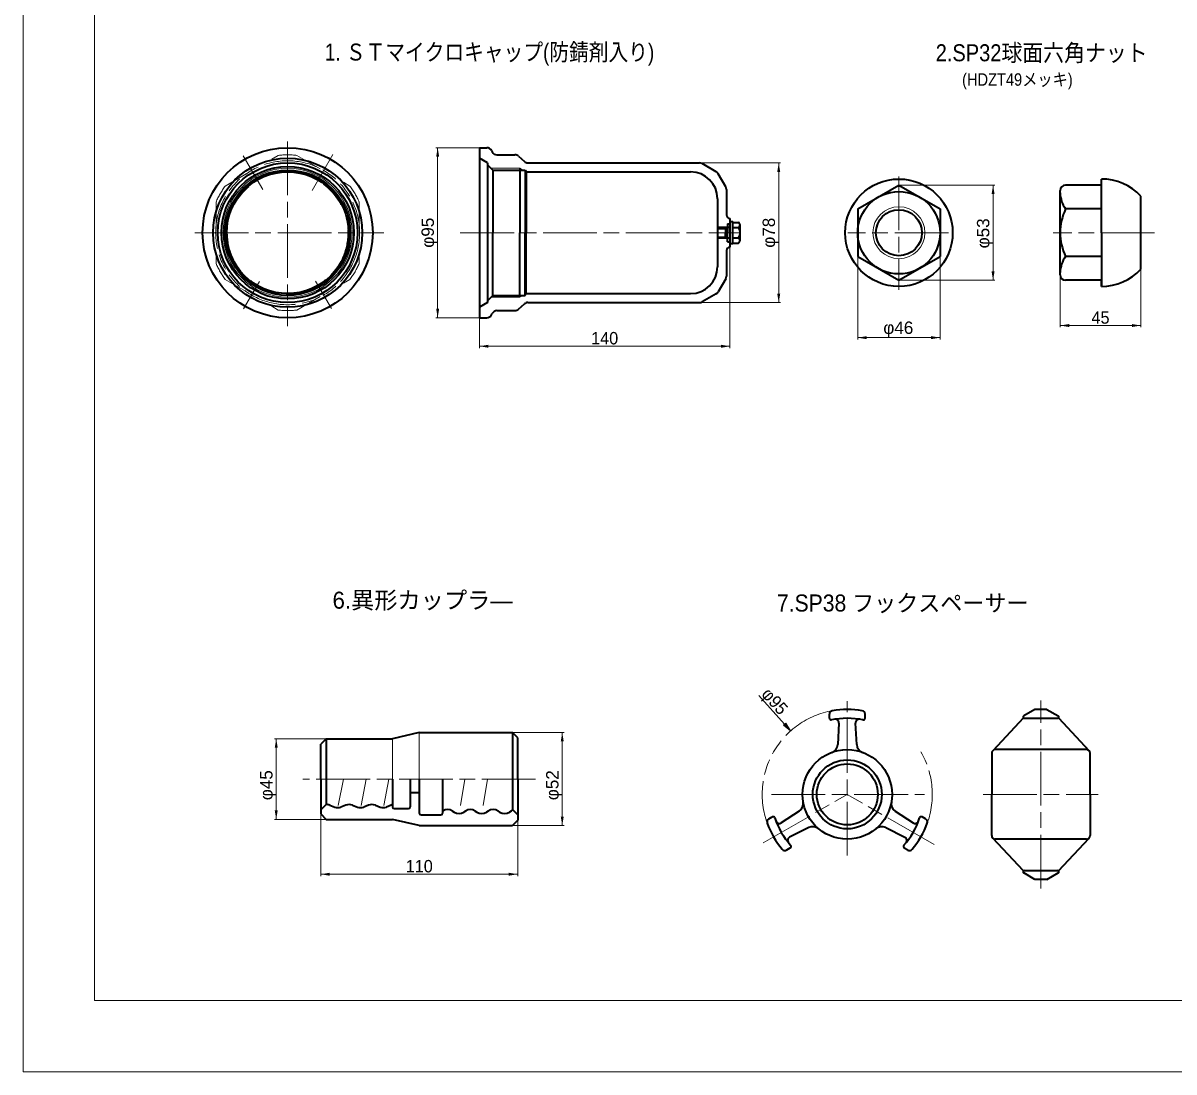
# Model space of a CAD drawing. Units: millimetres at full size, sheet at 1:2.5. Extents: x 2151 to 3831, y 1061 to 2264.
# Drawn here: x 2151 to 2794, y 1076 to 1662 of the extents above; entities that cross this region are included whole.
import ezdxf
from ezdxf.enums import TextEntityAlignment as Align

# ---------------------------------------------------------------- set-up
doc = ezdxf.new("R2010")
doc.units = ezdxf.units.MM
doc.header["$LTSCALE"] = 2.5
for name, pattern in [('CHAIN', [18.5, 12, -1.5, 3.5, -1.5]), ('CHAIN_DOUBLE_DASH', [23.5, 12, -1.5, 3.5, -1.5, 3.5, -1.5]), ('DASHED_SPACED', [12, 6, -6])]:
    doc.linetypes.add(name, pattern=pattern)
for name, color, linetype, lineweight in [('1外形線', 7, 'Continuous', 35), ('2細い実線', 3, 'Continuous', 20), ('3隠れ線', 2, 'DASHED_SPACED', 13), ('4中心線', 1, 'CHAIN', 15), ('5想像線', 6, 'CHAIN_DOUBLE_DASH', 13), ('6寸法線', 4, 'Continuous', 13), ('7 枠・タイトル', 7, 'Continuous', 13)]:
    doc.layers.add(name, color=color, linetype=linetype, lineweight=lineweight)
doc.styles.add('ＭＳ Ｐゴシック', font='')
doc.styles.get('ＭＳ Ｐゴシック').set_extended_font_data('MS PGothic')

# ---------------------------------------------------------------- blocks, each defined once
blk = doc.blocks.new('filled_arrow')
at = {"color": 0, "linetype": 'Continuous', "lineweight": -2}
blk.add_solid([(7.5, 1.25), (0, 0), (7.5, -1.25)], dxfattribs=at)

msp = doc.modelspace()

# ---------------------------------------------------------------- hatches: boundary and pattern name
at = {"layer": '6寸法線'}
msp.add_hatch(color=256, dxfattribs=at).paths.add_polyline_path([(2577.196, 1270.7), (2575.953, 1269.59), (2579.905, 1266.415)])

# ---------------------------------------------------------------- linework, layer by layer
at = {"layer": '1外形線'}
for p, q in [((2406.05, 1592.165), (2410.196, 1592.165)), ((2406.05, 1592.165), (2406.05, 1497.165)), ((2412.88, 1590.506), (2413.221, 1589.823)), ((2415.905, 1588.165), (2425.923, 1588.165)), ((2410.65, 1583.665), (2406.05, 1586.32)), ((2410.65, 1583.665), (2410.65, 1544.665)), ((2410.65, 1582.665), (2413.65, 1579.665)), ((2427.899, 1587.422), (2431.193, 1584.44)), ((2433.206, 1583.665), (2528.998, 1583.665)), ((2538.354, 1578.727), (2530.498, 1583.263)), ((2413.65, 1579.665), (2431.65, 1579.665)), ((2413.65, 1579.665), (2413.65, 1544.665)), ((2428.65, 1580.665), (2428.65, 1544.665)), ((2431.65, 1579.665), (2432.228, 1578.665)), ((2431.65, 1579.665), (2431.65, 1544.665)), ((2432.228, 1578.665), (2432.228, 1544.665)), ((2432.228, 1578.665), (2524.05, 1578.665)), ((2543.649, 1570.361), (2539.452, 1577.629)), ((2544.05, 1568.861), (2544.05, 1554.665)), ((2617.395, 1557.935), (2640.395, 1571.214)), ((2640.395, 1571.215), (2663.395, 1557.935)), ((2753.495, 1571.215), (2733.495, 1571.215)), ((2753.495, 1544.665), (2753.495, 1574.665)), ((2539.05, 1563.665), (2539.05, 1544.665)), ((2730.495, 1521.115), (2730.495, 1568.215)), ((2775.495, 1524.268), (2775.495, 1565.061)), ((2617.395, 1557.935), (2617.395, 1531.394)), ((2663.395, 1557.935), (2663.395, 1531.394)), ((2753.495, 1557.94), (2733.495, 1557.94)), ((2544.65, 1549.665), (2544.65, 1544.665)), ((2544.65, 1549.665), (2546.05, 1549.665)), ((2546.05, 1552.665), (2546.05, 1536.665)), ((2546.059, 1550.915), (2547.659, 1550.915)), ((2546.059, 1538.415), (2546.059, 1550.915)), ((2547.659, 1538.415), (2547.659, 1550.915)), ((2547.659, 1550.438), (2550.859, 1550.438)), ((2410.65, 1544.665), (2410.65, 1505.665)), ((2413.65, 1509.665), (2413.65, 1544.665)), ((2428.65, 1508.665), (2428.65, 1544.665)), ((2431.65, 1509.665), (2431.65, 1544.665)), ((2432.228, 1510.665), (2432.228, 1544.665)), ((2546.059, 1547.665), (2539.05, 1547.665)), ((2539.05, 1547.051), (2543.537, 1547.051)), ((2539.05, 1544.665), (2539.05, 1525.665)), ((2543.537, 1547.051), (2544.65, 1548.165)), ((2543.537, 1547.051), (2543.537, 1544.665)), ((2543.537, 1542.278), (2543.537, 1544.664)), ((2544.65, 1539.665), (2544.65, 1544.665)), ((2547.659, 1547.551), (2550.859, 1547.551)), ((2551.659, 1540.334), (2551.659, 1548.995)), ((2753.495, 1544.665), (2753.495, 1514.665)), ((2539.05, 1542.278), (2543.537, 1542.278)), ((2546.059, 1541.665), (2539.05, 1541.665)), ((2543.537, 1542.278), (2544.65, 1541.164)), ((2544.65, 1539.665), (2546.05, 1539.665)), ((2547.659, 1538.415), (2546.059, 1538.415)), ((2547.659, 1541.778), (2550.859, 1541.778)), ((2547.659, 1538.891), (2550.859, 1538.891)), ((2544.05, 1534.665), (2544.05, 1520.468)), ((2617.395, 1531.394), (2640.395, 1518.114)), ((2640.395, 1518.115), (2663.395, 1531.394)), ((2753.495, 1531.389), (2733.495, 1531.389)), ((2543.649, 1518.968), (2539.452, 1511.7)), ((2753.495, 1518.115), (2733.495, 1518.115)), ((2753.495, 1514.665), (2753.495, 1518.115)), ((2410.65, 1505.665), (2406.05, 1503.009)), ((2410.65, 1506.665), (2413.65, 1509.665)), ((2413.65, 1509.665), (2431.65, 1509.665)), ((2427.899, 1501.907), (2431.193, 1504.889)), ((2431.65, 1509.665), (2432.228, 1510.665)), ((2432.228, 1510.665), (2524.05, 1510.665)), ((2433.206, 1505.665), (2528.998, 1505.665)), ((2538.354, 1510.602), (2530.498, 1506.066)), ((2412.88, 1498.823), (2413.221, 1499.506)), ((2415.905, 1501.165), (2425.923, 1501.165)), ((2406.05, 1497.165), (2410.196, 1497.165)), ((2601.539, 1273.541), (2601.539, 1275.774)), ((2621.539, 1273.541), (2621.539, 1275.774)), ((2709.924, 1273.71), (2692.798, 1255.397)), ((2716.326, 1278.482), (2710.08, 1274.878)), ((2710.462, 1273.482), (2728.962, 1273.482)), ((2723.098, 1278.482), (2716.326, 1278.482)), ((2723.098, 1278.482), (2729.344, 1274.878)), ((2729.499, 1273.71), (2746.626, 1255.397)), ((2606.904, 1270.824), (2606.236, 1258.881)), ((2616.843, 1258.881), (2616.175, 1270.824)), ((2320.486, 1262.057), (2317.486, 1259.057)), ((2320.486, 1262.057), (2357.486, 1262.057)), ((2320.486, 1262.057), (2320.486, 1239.557)), ((2372.486, 1265.557), (2357.486, 1262.057)), ((2372.486, 1265.557), (2424.486, 1265.557)), ((2427.486, 1262.557), (2424.486, 1265.557)), ((2424.486, 1265.557), (2424.486, 1239.557)), ((2427.486, 1239.557), (2427.486, 1262.557)), ((2317.486, 1239.557), (2317.486, 1259.057)), ((2692.212, 1253.982), (2692.212, 1230.982)), ((2745.212, 1255.982), (2694.212, 1255.982)), ((2747.212, 1230.982), (2747.212, 1253.982)), ((2317.486, 1239.557), (2317.486, 1220.057)), ((2320.486, 1239.557), (2320.486, 1225.287)), ((2357.486, 1239.557), (2357.486, 1224.057)), ((2367.486, 1239.557), (2367.486, 1224.057)), ((2372.486, 1239.557), (2372.486, 1220.557)), ((2385.486, 1239.557), (2385.486, 1220.557)), ((2424.486, 1239.557), (2424.486, 1222.512)), ((2427.486, 1239.557), (2427.486, 1216.557)), ((2367.486, 1232.057), (2372.486, 1232.057)), ((2611.449, 1230.982), (2611.629, 1230.982)), ((2611.539, 1230.892), (2611.539, 1231.072)), ((2692.212, 1207.982), (2692.212, 1230.982)), ((2747.212, 1230.982), (2747.212, 1207.982)), ((2317.486, 1222.287), (2320.486, 1225.287)), ((2322.568, 1224.976), (2325.262, 1223.922)), ((2331.453, 1224.976), (2328.759, 1223.922)), ((2335.268, 1224.976), (2337.962, 1223.922)), ((2344.153, 1224.976), (2341.459, 1223.922)), ((2347.968, 1224.976), (2350.662, 1223.922)), ((2356.853, 1224.976), (2354.159, 1223.922)), ((2358.486, 1223.057), (2366.486, 1223.057)), ((2385.638, 1221.706), (2385.486, 1221.607)), ((2391.084, 1221.706), (2391.988, 1221.118)), ((2398.338, 1221.706), (2397.434, 1221.118)), ((2403.784, 1221.706), (2404.688, 1221.118)), ((2411.038, 1221.706), (2410.134, 1221.118)), ((2416.484, 1221.706), (2417.388, 1221.118)), ((2423.738, 1221.706), (2422.834, 1221.118)), ((2427.486, 1219.512), (2424.486, 1222.512)), ((2584.719, 1221.581), (2574.71, 1215.079)), ((2638.352, 1221.626), (2648.361, 1215.076)), ((2317.486, 1220.057), (2320.486, 1217.057)), ((2320.486, 1217.057), (2357.486, 1217.057)), ((2372.486, 1213.557), (2357.486, 1217.057)), ((2373.486, 1219.557), (2384.486, 1219.557)), ((2427.486, 1216.557), (2424.486, 1213.557)), ((2567.735, 1217.293), (2569.669, 1218.407)), ((2655.33, 1217.247), (2653.396, 1218.363)), ((2372.486, 1213.557), (2424.486, 1213.557)), ((2590.021, 1212.447), (2579.347, 1207.055)), ((2633.049, 1212.44), (2643.726, 1207.047)), ((2709.924, 1188.255), (2692.798, 1206.568)), ((2745.212, 1205.982), (2694.212, 1205.982)), ((2729.499, 1188.255), (2746.626, 1206.568)), ((2577.741, 1199.935), (2579.675, 1201.051)), ((2645.33, 1199.927), (2643.396, 1201.043)), ((2716.326, 1183.482), (2710.08, 1187.087)), ((2710.462, 1188.482), (2728.962, 1188.482)), ((2723.098, 1183.482), (2716.326, 1183.482)), ((2723.098, 1183.482), (2729.344, 1187.087))]:
    msp.add_line(p, q, dxfattribs=at)
for centre, radius in [((2298.972, 1544.665), 47.5), ((2298.972, 1544.665), 41.656), ((2298.972, 1544.665), 39), ((2298.972, 1544.665), 37), ((2298.972, 1544.665), 35), ((2298.972, 1544.665), 34), ((2640.395, 1544.665), 30), ((2640.395, 1544.665), 22.993), ((2640.395, 1544.665), 12.85), ((2611.539, 1230.982), 25), ((2611.539, 1230.982), 19.245), ((2611.539, 1230.982), 17.045)]:
    msp.add_circle(centre, radius, dxfattribs=at)
for centre, radius, start, end in [((2410.196, 1589.165), 3, 26.56505, 90), ((2415.905, 1591.165), 3, 206.56505, 270), ((2425.923, 1585.165), 3, 48.81407, 90), ((2433.206, 1586.665), 3, 227.85137, 270), ((2528.998, 1580.665), 3, 60, 90), ((2524.05, 1563.665), 15, 0, 90), ((2536.854, 1576.129), 3, 30, 60), ((2541.05, 1568.861), 3, 0, 30), ((2733.495, 1568.215), 3, 90, 180), ((2753.495, 1544.665), 30, 42.83343, 90), ((2745.495, 1566.94), 15, 180, 216.8699), ((2761.366, 1544.665), 30.871, 154.53143, 180), ((2546.05, 1554.665), 2, 180, 270), ((2549.957, 1548.995), 1.702, 302.0046, 57.9954), ((2546.05, 1544.665), 5.608, 329.02089, 30.97911), ((2761.366, 1544.664), 30.871, 180, 205.46857), ((2546.05, 1534.665), 2, 90, 180), ((2549.957, 1540.334), 1.702, 302.0046, 57.9954), ((2745.495, 1522.389), 15, 143.1301, 180), ((2524.05, 1525.665), 15, 270, 0), ((2753.495, 1544.665), 30, 270, 317.16657), ((2541.05, 1520.468), 3, 330, 0), ((2733.495, 1521.115), 3, 180, 270), ((2536.854, 1513.2), 3, 300, 330), ((2433.206, 1502.665), 3, 90, 132.14863), ((2528.998, 1508.665), 3, 270, 300), ((2410.196, 1500.165), 3, 270, 333.43495), ((2415.905, 1498.165), 3, 90, 153.43495), ((2425.923, 1504.165), 3, 270, 311.18593), ((2603.539, 1275.774), 2, 100.12662, 180), ((2602.539, 1273.541), 1, 180, 281.94054), ((2611.539, 1230.982), 42.5, 78.05946, 101.94054), ((2611.539, 1230.982), 47.5, 79.87338, 100.12662), ((2604.907, 1270.936), 2, 356.79773, 99.42516), ((2618.172, 1270.936), 2, 80.57484, 183.20227), ((2619.539, 1275.774), 2, 0, 79.87338), ((2620.539, 1273.541), 1, 258.05946, 0), ((2710.462, 1274.232), 0.75, 119.38061, 270), ((2728.962, 1274.232), 0.75, 270, 60.61939), ((2601.244, 1259.16), 5, 290.07144, 356.79773), ((2621.835, 1259.16), 5, 183.20227, 249.92856), ((2694.212, 1253.982), 2, 90, 180), ((2745.212, 1253.982), 2, 0, 90), ((2320.661, 1219.287), 6, 71.46216, 91.69649), ((2327.011, 1229.137), 5.5, 251.46216, 288.53784), ((2333.361, 1219.287), 6, 71.46216, 108.53784), ((2339.711, 1229.137), 5.5, 251.46216, 288.53784), ((2346.061, 1219.287), 6, 71.46216, 108.53784), ((2352.411, 1229.137), 5.5, 251.46216, 288.53784), ((2358.761, 1219.287), 6, 102.2689, 108.53784), ((2358.486, 1224.057), 1, 180, 270), ((2366.486, 1224.057), 1, 270, 0), ((2388.361, 1217.512), 5, 57.00469, 122.99531), ((2401.061, 1217.512), 5, 57.00469, 122.99531), ((2413.761, 1217.512), 5, 57.00469, 122.99531), ((2426.461, 1217.512), 5, 109.67208, 122.99531), ((2581.995, 1225.774), 5, 303.00732, 9.99778), ((2641.09, 1225.81), 5, 170.07144, 236.79773), ((2373.486, 1220.557), 1, 180, 270), ((2384.486, 1220.557), 1, 270, 0), ((2394.711, 1225.312), 5, 237.00469, 302.99531), ((2407.411, 1225.312), 5, 237.00469, 302.99531), ((2420.111, 1225.312), 5, 237.00469, 302.99531), ((2568.733, 1215.56), 2, 119.93961, 199.81299), ((2570.168, 1217.541), 1, 17.99907, 119.93961), ((2611.539, 1230.982), 42.5, 197.99907, 221.92586), ((2573.62, 1216.757), 2, 200.56422, 303.00732), ((2611.539, 1230.982), 42.5, 318.05946, 341.94054), ((2649.456, 1216.75), 2, 236.79773, 339.42516), ((2652.896, 1217.497), 1, 60, 161.94054), ((2654.33, 1215.515), 2, 340.12662, 60), ((2611.539, 1230.982), 47.5, 199.81299, 220.11194), ((2592.276, 1207.984), 5, 50.0497, 116.80383), ((2630.794, 1207.977), 5, 63.20227, 129.92856), ((2611.539, 1230.982), 47.5, 319.87338, 340.12662), ((2580.249, 1205.269), 2, 116.80383, 219.41184), ((2579.175, 1201.917), 1, 299.98531, 41.92586), ((2643.896, 1201.909), 1, 138.05946, 240), ((2642.824, 1205.262), 2, 320.57484, 63.20227), ((2694.212, 1207.982), 2, 180, 270), ((2745.212, 1207.982), 2, 270, 0), ((2576.742, 1201.668), 2, 220.11194, 299.98531), ((2646.33, 1201.659), 2, 240, 319.87338), ((2710.462, 1187.732), 0.75, 90, 240.61939), ((2728.962, 1187.732), 0.75, 299.38061, 90)]:
    msp.add_arc(centre, radius, start, end, dxfattribs=at)
at = {"layer": '2細い実線'}
for p, q in [((2412.65, 1580.665), (2428.65, 1580.665)), ((2428.65, 1580.665), (2430.383, 1579.665)), ((2544.15, 1547.665), (2539.05, 1547.665)), ((2544.15, 1541.664), (2539.05, 1541.664)), ((2412.65, 1508.665), (2428.65, 1508.665)), ((2428.65, 1508.665), (2430.383, 1509.665)), ((2357.486, 1239.557), (2357.486, 1262.057)), ((2372.486, 1265.557), (2372.486, 1239.557))]:
    msp.add_line(p, q, dxfattribs=at)
for centre, radius in [((2298.972, 1544.665), 36), ((2640.395, 1544.665), 14.5)]:
    msp.add_circle(centre, radius, dxfattribs=at)
at = {"layer": '3隠れ線'}
for p, q in [((2264.167, 1570.758), (2293.777, 1587.853)), ((2304.167, 1587.853), (2333.777, 1570.758)), ((2258.972, 1561.76), (2258.972, 1527.569)), ((2338.972, 1561.76), (2338.972, 1527.569)), ((2264.167, 1518.571), (2293.777, 1501.476)), ((2304.167, 1501.476), (2333.777, 1518.571)), ((2330.186, 1239.557), (2327.011, 1223.637)), ((2342.886, 1239.557), (2339.711, 1223.637)), ((2355.586, 1239.557), (2352.411, 1223.637)), ((2397.886, 1239.557), (2394.711, 1220.312)), ((2410.586, 1239.557), (2407.411, 1220.312))]:
    msp.add_line(p, q, dxfattribs=at)
msp.add_circle((2298.972, 1544.665), 33.66, dxfattribs=at)
for start, end in [(83.14104, 96.85896), (143.14104, 156.85896), (23.14104, 36.85896), (203.14104, 216.85896), (323.14104, 336.85896), (263.14104, 276.85896)]:
    msp.add_arc((2298.972, 1544.665), 43.5, start, end, dxfattribs=at)
at = {"layer": '4中心線'}
for p, q in [((2298.972, 1595.686), (2298.972, 1492.474)), ((2298.972, 1595.686), (2298.972, 1492.474)), ((2312.636, 1568.33), (2324.238, 1588.426)), ((2285.043, 1568.791), (2274.173, 1587.619)), ((2640.395, 1576.121), (2640.395, 1512.806)), ((2247.18, 1544.665), (2352.707, 1544.665)), ((2247.18, 1544.665), (2352.707, 1544.665)), ((2395.431, 1544.665), (2551.284, 1544.665)), ((2668.027, 1544.665), (2611.927, 1544.665)), ((2783.171, 1544.665), (2726.642, 1544.665)), ((2274.407, 1502.116), (2283.269, 1517.466)), ((2323.443, 1502.28), (2314.58, 1517.631)), ((2611.539, 1196.84), (2611.539, 1283.039)), ((2719.577, 1178.482), (2719.577, 1283.482)), ((2437.486, 1239.557), (2307.486, 1239.557)), ((2564.587, 1203.942), (2611.539, 1230.982)), ((2569.241, 1230.982), (2654.677, 1230.982)), ((2660.107, 1202.942), (2611.539, 1230.982)), ((2687.485, 1230.982), (2751.669, 1230.982))]:
    msp.add_line(p, q, dxfattribs=at)
at = {"layer": '5想像線'}
for radius in [40.201, 34.501]:
    msp.add_circle((2298.972, 1544.665), radius, dxfattribs=at)
for start, end in [(100.12662, 199.81299), (340.12662, 29.93801)]:
    msp.add_arc((2611.539, 1230.982), 47.5, start, end, dxfattribs=at)
for centre, major_axis in [((2545.372, 1548.648), (0, 1.016)), ((2545.372, 1540.681), (0, -1.016))]:
    msp.add_ellipse(centre, major_axis=major_axis, ratio=0.688699, dxfattribs=at)
at = {"layer": '6寸法線'}
for p, q in [((2405.988, 1592.165), (2381.768, 1592.165)), ((2382.768, 1497.165), (2382.768, 1592.165)), ((2529.06, 1583.665), (2574.267, 1583.665)), ((2573.267, 1505.665), (2573.267, 1583.665)), ((2640.457, 1571.214), (2693.986, 1571.214)), ((2692.986, 1518.115), (2692.986, 1571.214)), ((2546.05, 1536.602), (2546.05, 1480.27)), ((2617.395, 1531.331), (2617.395, 1485.072)), ((2663.395, 1531.331), (2663.395, 1485.072)), ((2775.495, 1525.706), (2775.495, 1491.836)), ((2640.457, 1518.115), (2693.986, 1518.115)), ((2730.495, 1521.052), (2730.495, 1491.836)), ((2529.06, 1505.665), (2574.267, 1505.665)), ((2406.05, 1499.102), (2406.05, 1480.27)), ((2405.988, 1497.165), (2381.768, 1497.165)), ((2730.495, 1492.836), (2775.495, 1492.836)), ((2617.395, 1486.072), (2663.395, 1486.072)), ((2406.05, 1481.27), (2546.05, 1481.27)), ((2562.218, 1286.226), (2576.575, 1270.145)), ((2320.423, 1262.057), (2291.611, 1262.057)), ((2292.611, 1217.057), (2292.611, 1262.057)), ((2424.548, 1265.557), (2453.36, 1265.557)), ((2452.36, 1213.557), (2452.36, 1265.557)), ((2320.423, 1217.057), (2291.611, 1217.057)), ((2317.486, 1219.994), (2317.486, 1185.395)), ((2427.486, 1216.494), (2427.486, 1185.395)), ((2424.548, 1213.557), (2453.36, 1213.557)), ((2317.486, 1186.395), (2427.486, 1186.395))]:
    msp.add_line(p, q, dxfattribs=at)
msp.add_lwpolyline([(2577.196, 1270.7), (2575.953, 1269.59), (2579.905, 1266.415)], close=True, dxfattribs=at)
at = {"layer": '7 枠・タイトル'}
for p, q in [((2151.175, 2263.959), (2151.175, 1075.959)), ((2191.175, 2223.959), (2191.175, 1115.959)), ((2191.175, 1115.959), (3791.175, 1115.959)), ((2151.175, 1075.959), (3831.175, 1075.959))]:
    msp.add_line(p, q, dxfattribs=at)

# ---------------------------------------------------------------- block references
at = {"layer": '6寸法線', "xscale": 0.667, "yscale": 0.667}
for p, rotation in [((2382.768, 1592.165), 270), ((2573.267, 1583.665), 270), ((2692.986, 1571.214), 270), ((2692.986, 1518.115), 90), ((2573.267, 1505.665), 90), ((2382.768, 1497.165), 90), ((2775.495, 1492.836), 180), ((2663.395, 1486.072), 180), ((2546.05, 1481.27), 180), ((2292.611, 1262.057), 270), ((2452.36, 1265.557), 270), ((2292.611, 1217.057), 90), ((2452.36, 1213.557), 90), ((2427.486, 1186.395), 180)]:
    msp.add_blockref('filled_arrow', p, dxfattribs=dict(at, rotation=rotation))
for p in [(2730.495, 1492.836), (2617.395, 1486.072), (2406.05, 1481.27), (2317.486, 1186.395)]:
    msp.add_blockref('filled_arrow', p, dxfattribs=at)

# ---------------------------------------------------------------- texts
at = {"layer": '6寸法線', "style": 'ＭＳ Ｐゴシック', "width": 1.05}
for s, p in [('φ95', (2377.214, 1544.665)), ('φ78', (2567.713, 1544.665)), ('φ53', (2687.432, 1544.316)), ('φ45', (2287.057, 1236.108)), ('φ52', (2446.807, 1236.108))]:
    msp.add_text(s, height=6.928, rotation=90, dxfattribs=at).set_placement(p, align=Align.MIDDLE_CENTER)
at = {"layer": '6寸法線', "style": 'ＭＳ Ｐゴシック'}
for s, p in [('45', (2752.995, 1497.336)), ('140', (2476.05, 1485.77)), ('110', (2372.486, 1190.895))]:
    msp.add_text(s, height=6.928, dxfattribs=at).set_placement(p, align=Align.MIDDLE_CENTER)
at = {"layer": '6寸法線', "style": 'ＭＳ Ｐゴシック', "width": 1.05}
msp.add_text('φ46', height=6.928, dxfattribs=at).set_placement((2640.046, 1491.626), align=Align.MIDDLE_CENTER)
at = {"layer": '6寸法線', "style": 'ＭＳ Ｐゴシック'}
msp.add_text('φ95', height=6.928, rotation=311.759, dxfattribs=at).set_placement((2571.088, 1283.047), align=Align.MIDDLE_CENTER)
at = {"layer": '7 枠・タイトル', "style": 'ＭＳ Ｐゴシック'}
for s, height, width, p in [('1. ＳＴマイクロキャップ(防錆剤入り)', 9.501, 0.85, (2411.73, 1645.582)), ('(HDZT49メッキ)', 6.928, 0.9, (2706.575, 1630.243))]:
    msp.add_text(s, height=height, dxfattribs=dict(at, width=width)).set_placement(p, align=Align.MIDDLE_CENTER)
at = {"layer": '7 枠・タイトル', "style": 'ＭＳ Ｐゴシック', "width": 0.9}
msp.add_text('2.SP32球面六角ナット', height=9.501, dxfattribs=at).set_placement((2779.286, 1645.173), align=Align.MIDDLE_RIGHT)
at = {"layer": '7 枠・タイトル', "style": 'ＭＳ Ｐゴシック'}
msp.add_text('6.異形カップラ―', height=9.501, dxfattribs=at).set_placement((2324.047, 1331.861), align=Align.BOTTOM_LEFT)
at = {"layer": '7 枠・タイトル', "style": 'ＭＳ Ｐゴシック', "width": 0.95}
msp.add_text('7.SP38 フックスペーサー', height=9.501, dxfattribs=at).set_placement((2572.262, 1330.277), align=Align.BOTTOM_LEFT)

doc.saveas('drawing.dxf')
